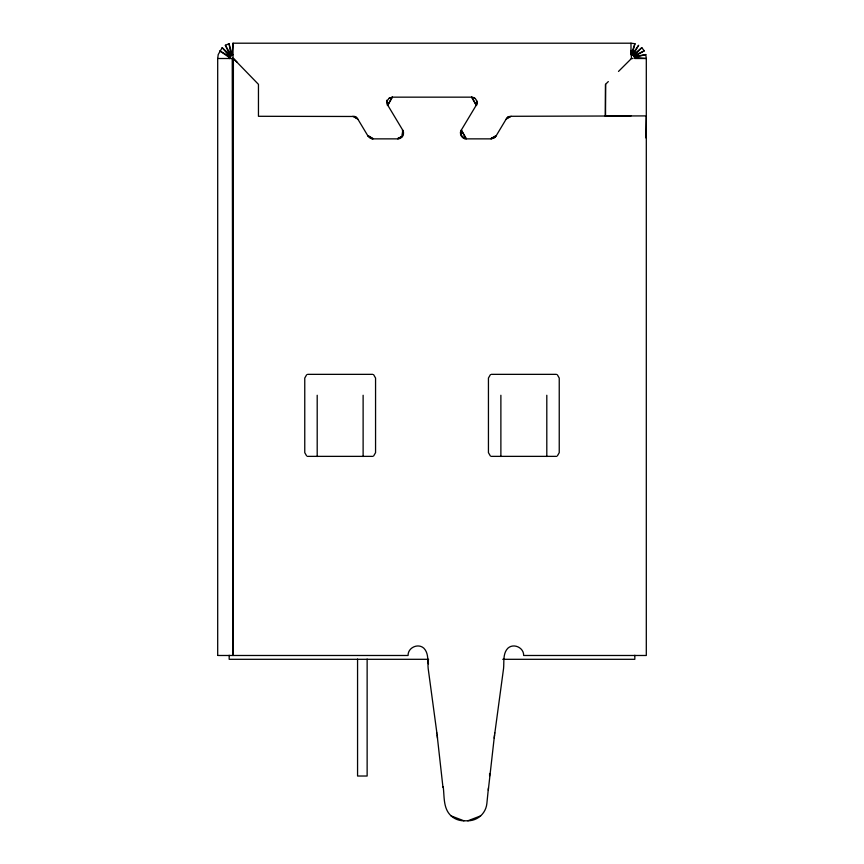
<?xml version="1.0" encoding="UTF-8"?>
<svg xmlns="http://www.w3.org/2000/svg" width="864" height="864" viewBox="0 0 864 864"><rect width="100%" height="100%" fill="white"/><g stroke="black" fill="none" stroke-linecap="round" stroke-linejoin="round"><path stroke-width="1.3" d="M217.696 655.484L217.696 58.504L233.388 58.504L233.01 655.484L232.243 58.504M605.286 116.359L605.545 84.337L608.321 81.572M645.84 137.862L646.304 116.294L646.304 655.484L523.649 655.484C523.951 647.654 513.648 642.902 507.881 648.205C502.168 654.07 504.619 663.228 503.269 670.637L494.845 732.996M392.386 96.779L387.472 105.473C385.992 101.207 386.726 96.217 387.796 105.268L402.743 130.172C405.065 133.769 402.106 139.018 397.818 138.866L372.935 138.866L370.105 138.121L368.01 136.08L357.815 119.081L354.348 116.478L258.455 116.294L258.455 84.337L233.388 58.504L231.865 58.504M402.192 135.108L402.743 130.172L402.451 136.523L397.818 138.866M402.138 136.296L403.164 132.743L402.408 130.378M443.21 786.661C444.485 796.576 443.038 808.499 451.127 815.908L463.914 820.8L467.824 820.8A19.138 19.138 0 0 0 486.842 803.714L488.452 787.838M229.176 58.504L229.694 56.592L232.016 54.81L233.01 43.2L630.99 43.2L634.954 43.718L631.984 54.81L633.701 55.804L634.824 58.504L646.304 58.504L646.304 115.906L511.11 116.294L508.28 117.04L506.185 119.081L495.99 136.08L493.895 138.121L491.065 138.866L466.182 138.866C461.894 139.018 458.935 133.769 461.257 130.172L476.204 105.268C478.375 101.909 475.61 97.016 471.614 97.157L392.386 97.157L388.919 98.431L387.45 100.44M494.23 738.148L494.845 732.985M494.543 734.821L488.3 790.182M217.696 58.504L218.225 54.54L222.188 47.682L231.098 55.858L229.316 58.504L230.299 55.804L233.01 54.68M466.182 138.866L461.257 130.172L461.246 135.205L464.854 138.715M471.614 96.779L476.528 105.473L477.338 102.924L476.55 100.44M354.348 116.478L355.903 116.705L356.897 117.925M371.477 138.683L372.935 138.488L368.345 135.886L371.574 138.305M634.954 43.718L630.99 54.68L631.984 54.81L638.647 45.252L632.902 55.188L641.812 47.682L644.252 50.857L634.306 56.592L645.775 54.54L646.304 58.504L634.684 57.521L645.775 54.54M474.034 97.74L475.081 98.431M463.59 138.251L466.182 138.488L461.592 130.378M387.796 105.268L392.386 97.157M494.802 136.966L495.655 135.886L491.065 138.488L495.072 137.236M399.06 138.337L401.285 137.214L397.818 138.488L401.058 136.847M462.715 137.214L463.763 137.905M229.316 58.504L230.072 56.3L229.316 57.521L219.748 50.857L229.694 56.592L222.188 47.682M641.812 47.682L633.701 55.804L644.252 50.857M618.505 71.42L631.476 58.504L630.99 50.414M306.677 374.728L304.765 378.043L304.765 452.66L306.677 455.976M373.637 455.976L375.559 452.66L375.559 378.043L373.637 374.728M490.363 374.728L488.441 378.043L488.441 452.66L490.363 455.976M557.323 455.976L559.235 452.66L559.235 378.043L557.323 374.728M509.652 116.478L508.097 116.705L507.103 117.925M506.909 118.282L510.062 116.5M506.185 119.081L511.11 116.294M491.065 138.866L495.99 136.08M230.299 55.804L225.353 45.252L229.046 43.718L232.016 54.81M467.824 820.8L480.6 815.908M403.294 131.404L403.164 132.743M307.595 374.35L372.719 374.35M491.281 374.35L556.405 374.35M372.719 456.365L307.595 456.365M556.405 456.365L491.281 456.365M613.332 116.294L630.99 115.906M631.184 58.504L633.02 58.504M218.225 655.484L408.078 655.484C407.786 647.654 418.09 642.902 423.857 648.205C429.559 654.07 427.108 663.228 428.468 670.637L436.882 732.985M428.63 659.308L229.176 659.308L229.176 655.268M502.751 659.308L634.824 659.308L634.824 655.258M617.026 116.294L605.545 115.906L605.545 84.337M460.458 132.721L461.074 131.512M353.938 116.5L357.091 118.282M352.89 116.294L357.815 119.081M368.01 136.08L372.935 138.866M233.388 58.504L237.157 62.273M388.919 98.431L389.966 97.74M225.353 45.252L231.098 55.188L229.046 43.718M471.614 97.157L476.204 105.268M428.468 663.844L427.68 659.308M436.892 732.996L442.973 787.417M437.195 734.864L437.508 738.148M630.99 43.2L630.99 53.406M546.804 395.258L546.804 456.494M500.882 395.258L500.882 456.494M489.596 773.474L489.596 776.023M367.135 659.07L367.135 776.023L357.566 776.023L357.566 659.07M363.118 395.258L363.118 456.494M317.196 395.258L317.196 456.494M233.01 43.2L233.01 58.892M463.914 820.8A19.138 19.138 0 0 1 451.127 815.908"/></g></svg>
